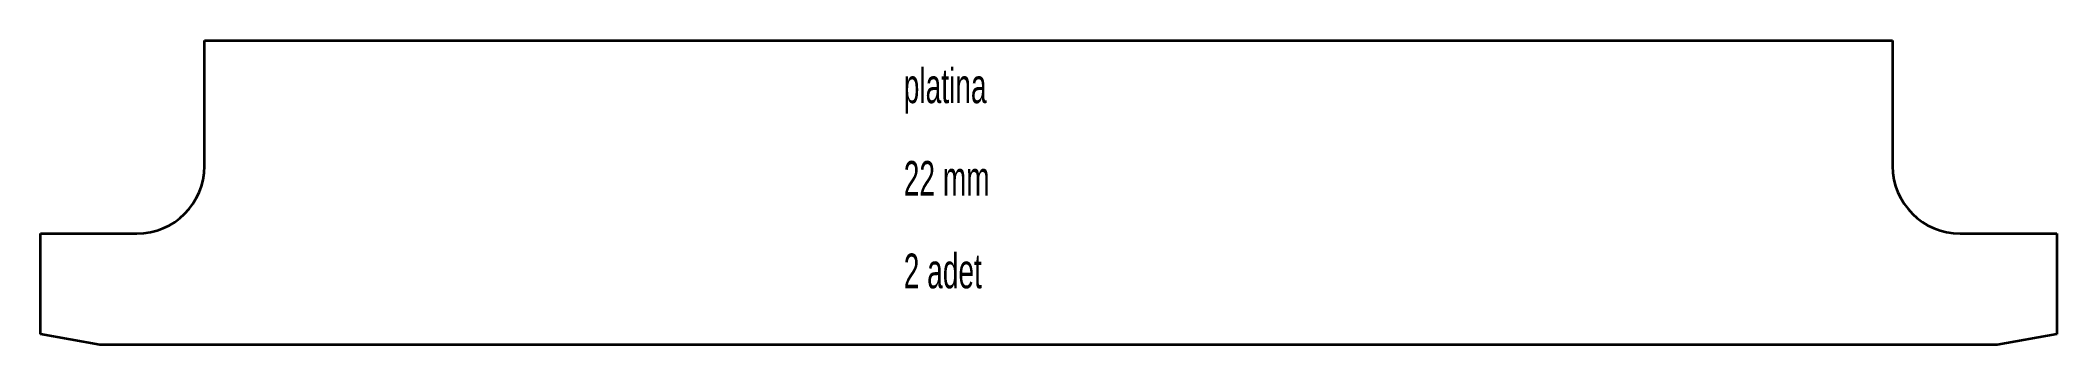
# Model space of a CAD drawing. Header units: millimetres. Extents: x -370 to 736, y 247 to 414.
import ezdxf

# ---------------------------------------------------------------- set-up
doc = ezdxf.new("R2010")
doc.units = ezdxf.units.MM
doc.styles.add('SLDTEXTSTYLE0', font='TXT', dxfattribs={"width": 0.605})

# ---------------------------------------------------------------- blocks, each defined once
blk = doc.blocks.new('SW_NOTE_0')
at = {"color": 0, "linetype": 'Continuous', "lineweight": 0, "char_height": 19.05, "attachment_point": 1, "style": 'SLDTEXTSTYLE0'}
for s, insert in [('platina', (0, 24.6)), ('22 mm', (0, -26.2)), ('2 adet', (0, -77))]:
    blk.add_mtext(s, dxfattribs=dict(at, insert=insert))

msp = doc.modelspace()

# ---------------------------------------------------------------- linework, layer by layer
at = {"color": 7, "linetype": 'Continuous', "lineweight": 35}
for p, q in [((-280.2, 345.3), (-280.2, 414.3)), ((-280.2, 414.3), (645.8, 414.3)), ((645.8, 414.3), (645.8, 345.3)), ((-370.2, 253.1), (-370.2, 308.3)), ((-370.2, 308.3), (-317.2, 308.3)), ((682.8, 308.3), (735.8, 308.3)), ((735.8, 308.3), (735.8, 253.1)), ((-337.5, 247.3), (-370.2, 253.1)), ((703.1, 247.3), (-337.5, 247.3)), ((735.8, 253.1), (703.1, 247.3))]:
    msp.add_line(p, q, dxfattribs=at)
for centre, start, end in [((-317.2, 345.3), 270, 0), ((682.8, 345.3), 180, 270)]:
    msp.add_arc(centre, 37, start, end, dxfattribs=at)

# ---------------------------------------------------------------- block references
at = {"color": 7, "linetype": 'Continuous', "lineweight": 0}
msp.add_blockref('SW_NOTE_0', (103.4, 374.3), dxfattribs=at)

doc.saveas('drawing.dxf')
